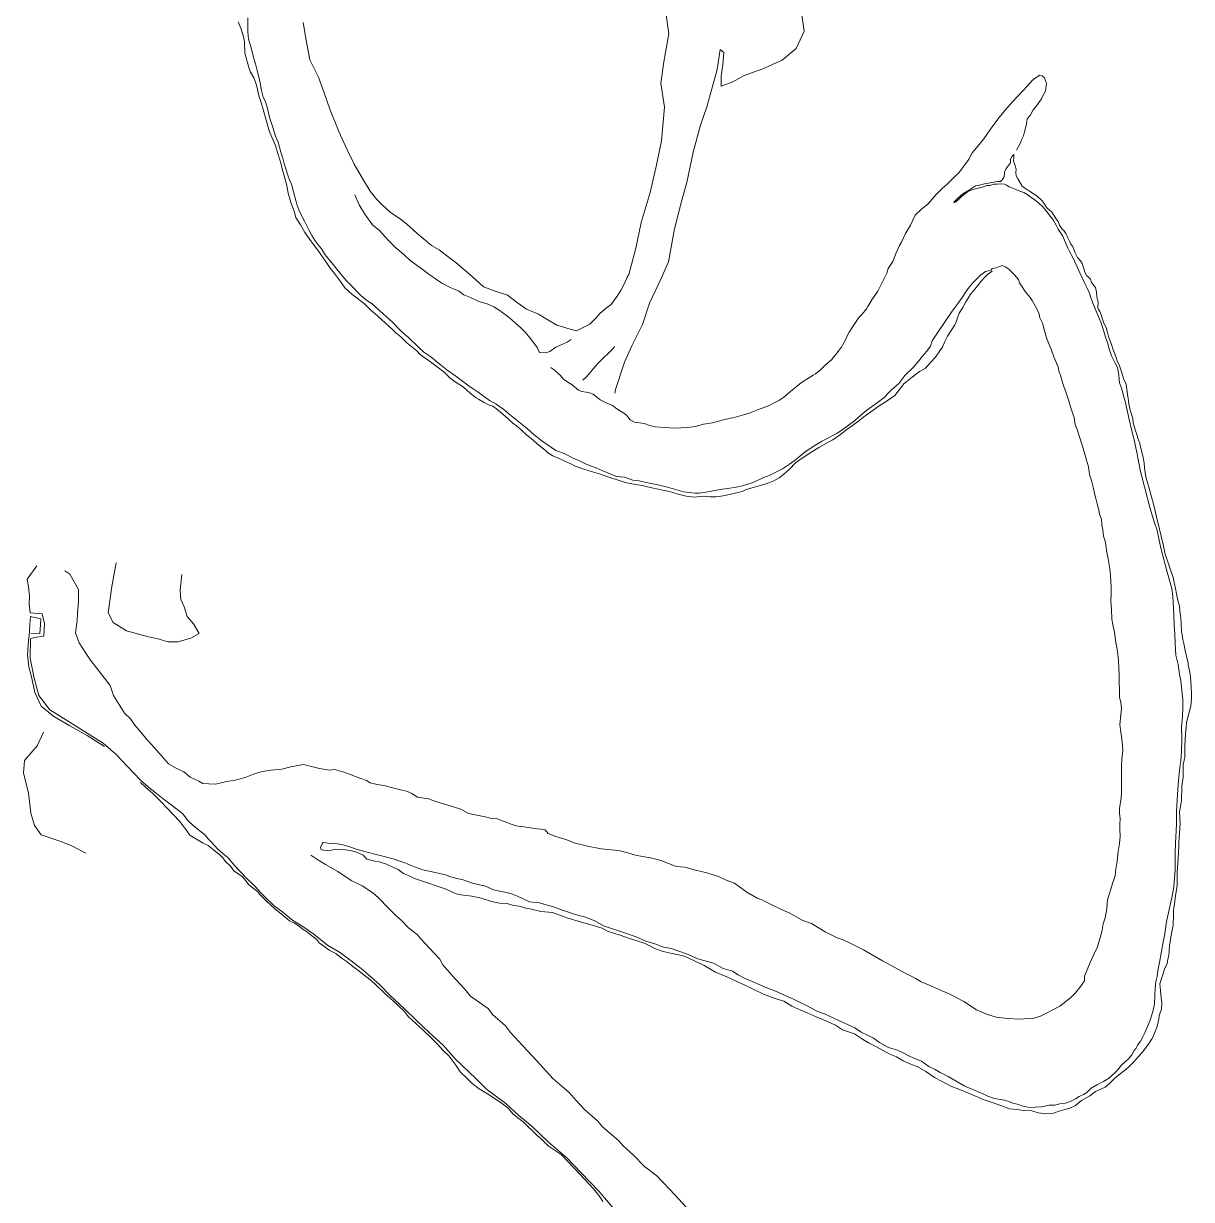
# Model space of a CAD drawing. Extents: x 683321 to 688873, y 7661944 to 7668387.
# Drawn here: x 685238.8 to 685586.7, y 7663064.8 to 7663415 of the extents above; entities that cross this region are included whole.
import ezdxf

# ---------------------------------------------------------------- set-up
doc = ezdxf.new("R2010")
doc.units = 0
doc.header["$MEASUREMENT"] = 0
doc.layers.add('01 CRESTA_Line', color=3, linetype='Continuous', lineweight=20)

msp = doc.modelspace()

# ---------------------------------------------------------------- linework, layer by layer
at = {"layer": '01 CRESTA_Line'}
for points in [[(685305.6, 7663416.61, 4054.76), (685305.66, 7663414.2, 4054.79), (685305.6, 7663412.39, 4054.83), (685305.84, 7663410.38, 4054.82), (685306.71, 7663407.31, 4054.71), (685307.34, 7663404.89, 4054.56), (685307.91, 7663402.93, 4054.43), (685308.36, 7663400.96, 4054.43), (685308.93, 7663399.07, 4054.39), (685309.27, 7663397.34, 4054.34), (685309.68, 7663395.02, 4054.27), (685310.23, 7663393.08, 4054.19), (685310.73, 7663391.97, 4054.08), (685311.38, 7663390.04, 4054.01), (685312.23, 7663386.31, 4054), (685312.93, 7663384.42, 4053.89), (685313.42, 7663382.76, 4053.82), (685313.9, 7663381.39, 4053.7), (685314.6, 7663379.6, 4053.65), (685315.47, 7663376.7, 4053.63), (685316, 7663374.89, 4053.66), (685316.45, 7663373.29, 4053.65), (685316.92, 7663371.67, 4053.56), (685317.52, 7663369.78, 4053.62), (685318, 7663368.41, 4053.63), (685318.58, 7663367.13, 4053.47), (685319.25, 7663364.85, 4053.36), (685319.94, 7663362.22, 4053.6), (685320.24, 7663361.05, 4053.34), (685320.78, 7663359.45, 4053.3), (685321.87, 7663357.24, 4053.32), (685322.62, 7663355.92, 4053.2), (685323.87, 7663353.36, 4053.17), (685324.68, 7663351.82, 4053.11), (685325.64, 7663350.27, 4053.11), (685326.56, 7663349.09, 4053.1), (685327.57, 7663347.86, 4053.05), (685328.5, 7663346.35, 4053.06), (685328.99, 7663345.69, 4053.03), (685331.09, 7663343.15, 4052.95), (685332.13, 7663341.79, 4052.87), (685333.51, 7663340.11, 4052.71), (685334.86, 7663338.43, 4052.67), (685336.08, 7663337.29, 4052.48), (685339.24, 7663334.01, 4052.49), (685341.1, 7663332.53, 4052.35), (685342.63, 7663331.45, 4052.24), (685346.05, 7663328.39, 4051.91), (685347.8, 7663326.79, 4051.69), (685348.77, 7663325.89, 4051.58), (685350.86, 7663323.8, 4051.41), (685352.25, 7663322.46, 4051.28), (685353.44, 7663321.46, 4051.12), (685356.49, 7663318.57, 4050.93), (685358.05, 7663317.15, 4050.71), (685360.15, 7663315.76, 4050.49), (685362.86, 7663313.47, 4050.38), (685364.9, 7663311.88, 4050.24), (685367.53, 7663309.92, 4050.03), (685371.57, 7663306.97, 4050.06), (685374.2, 7663305.18, 4050), (685377.57, 7663302.74, 4050.09), (685379.56, 7663301.66, 4049.91), (685381.83, 7663300, 4049.77), (685383.93, 7663298.29, 4049.7), (685388.78, 7663294.36, 4049.5), (685390.93, 7663292.53, 4049.35), (685393.15, 7663290.66, 4049.37), (685397.34, 7663287.87, 4049.08), (685400.08, 7663286.88, 4048.61), (685402.57, 7663285.55, 4048.35), (685404.22, 7663284.82, 4048.12), (685406.37, 7663283.8, 4047.84), (685409.54, 7663282.59, 4047.46), (685411.36, 7663281.79, 4047.22), (685413.73, 7663280.73, 4047.08), (685415.46, 7663280.07, 4046.92), (685417.86, 7663279.84, 4046.74), (685420.28, 7663279.04, 4046.57), (685422.16, 7663278.83, 4046.34), (685423.86, 7663278.42, 4046.21), (685425.76, 7663278, 4046.07), (685427.79, 7663277.61, 4045.92), (685430.62, 7663276.93, 4045.75), (685432.72, 7663276.34, 4045.63), (685435.46, 7663275.5, 4045.61), (685437.11, 7663275.32, 4045.46), (685438.91, 7663275.09, 4045.37), (685440.09, 7663275.11, 4045.26), (685442.78, 7663275.55, 4044.99), (685445.17, 7663276, 4044.73), (685447, 7663276.33, 4044.57), (685448.55, 7663276.55, 4044.43), (685451.1, 7663276.86, 4044.37), (685452.96, 7663277.28, 4044.29), (685456.11, 7663278.28, 4044.1), (685459.05, 7663279.65, 4043.72), (685460.87, 7663280.39, 4043.71), (685462.72, 7663281.28, 4043.57), (685464.84, 7663282.36, 4043.41), (685466.95, 7663283.72, 4043.1), (685468.78, 7663285.03, 4042.79), (685471.53, 7663287.32, 4042.44), (685474.27, 7663289.23, 4042.09), (685476.74, 7663290.59, 4042.05), (685479.68, 7663292.16, 4042.14), (685481.09, 7663292.9, 4042.11), (685482.9, 7663294.22, 4042.03), (685486.3, 7663296.61, 4041.7), (685488.23, 7663298.37, 4041.4), (685490.04, 7663299.88, 4041.33), (685493.06, 7663302.04, 4041.05), (685495.12, 7663303.65, 4040.94), (685496.54, 7663305.13, 4040.76), (685497.26, 7663305.8, 4040.64), (685499.5, 7663307.79, 4040.44), (685501.36, 7663310.14, 4040.06), (685503.82, 7663312.57, 4039.93), (685505.46, 7663314.56, 4039.74), (685506.47, 7663315.78, 4039.53), (685507.9, 7663317.45, 4039.37), (685508.94, 7663318.93, 4039.2), (685509.49, 7663320.44, 4038.93), (685511.2, 7663323.12, 4038.71), (685512.97, 7663325.61, 4038.29), (685515.38, 7663329.28, 4037.75), (685517.18, 7663331.72, 4037.33), (685518.38, 7663333.38, 4036.92), (685519.52, 7663335.08, 4036.55), (685520.48, 7663336.44, 4036.28), (685521.43, 7663337.66, 4035.97), (685522.88, 7663339.09, 4035.51), (685523.98, 7663340.13, 4035.09), (685525.32, 7663341.14, 4034.64), (685526.6, 7663341.42, 4034.3), (685527.35, 7663341.25, 4034.16), (685525.97, 7663340.21, 4034.8), (685525.11, 7663339.47, 4035.01), (685524.05, 7663338.2, 4035.37), (685523.07, 7663336.94, 4035.74), (685521.73, 7663335.37, 4036.11), (685520.86, 7663334.34, 4036.36), (685520.19, 7663333.22, 4036.65), (685519.45, 7663332.09, 4036.88), (685518.58, 7663330.37, 4037.23), (685517.51, 7663328.74, 4037.51), (685516.99, 7663327.32, 4037.54), (685516.46, 7663325.85, 4037.69), (685516.2, 7663325.21, 4037.8), (685514.06, 7663321.84, 4038.35), (685513.26, 7663320.24, 4038.52), (685512.5, 7663318.62, 4038.66), (685511.77, 7663317.46, 4038.89), (685510.41, 7663315.59, 4039), (685509, 7663314.06, 4039.25), (685507.34, 7663312.28, 4039.45), (685505.72, 7663311.38, 4039.62), (685503.49, 7663309.67, 4039.99), (685501.97, 7663308.47, 4040.16), (685501.13, 7663307.76, 4040.25), (685498.36, 7663304.21, 4040.36), (685496.04, 7663302.57, 4040.75), (685493.63, 7663301.15, 4040.91), (685491.14, 7663299.34, 4041.25), (685489.15, 7663297.85, 4041.49), (685487.61, 7663296.61, 4041.65), (685485.7, 7663295.28, 4041.88), (685484.06, 7663294.04, 4041.98), (685482.17, 7663292.63, 4042.11), (685479.83, 7663291.02, 4042.11), (685478.7, 7663290.42, 4042.07), (685475.72, 7663288.72, 4042.1), (685473.61, 7663287.39, 4042.25), (685470.14, 7663285.19, 4042.66), (685468.74, 7663284.15, 4042.87), (685466.93, 7663282.26, 4043.11), (685465.31, 7663280.81, 4043.37), (685463.92, 7663279.66, 4043.48), (685462.29, 7663278.78, 4043.61), (685460.28, 7663278.04, 4043.76), (685455.86, 7663276.74, 4044.04), (685454.01, 7663276.23, 4044.12), (685452.89, 7663275.66, 4044.15), (685449.48, 7663274.83, 4044.39), (685447.24, 7663274.35, 4044.67), (685445.06, 7663274.06, 4044.76), (685443.31, 7663274.07, 4044.98), (685440.98, 7663274.27, 4045.07), (685438.58, 7663273.93, 4045.25), (685436.14, 7663274.18, 4045.35), (685433.8, 7663274.84, 4045.54), (685431.17, 7663275.61, 4045.69), (685429.58, 7663275.94, 4045.79), (685427.87, 7663276.33, 4045.86), (685425.95, 7663276.73, 4045.94), (685423.9, 7663277.25, 4046.12), (685423.23, 7663277.4, 4046.19), (685421.71, 7663277.58, 4046.37), (685418.87, 7663278.11, 4046.48), (685417.1, 7663278.61, 4046.6), (685415.91, 7663278.98, 4046.66), (685412.84, 7663279.98, 4047.04), (685410.39, 7663280.84, 4047.26), (685408.25, 7663281.43, 4047.37), (685405.67, 7663282.27, 4047.53), (685404.84, 7663282.55, 4047.74), (685402.95, 7663283.28, 4047.86), (685401.78, 7663283.81, 4048.02), (685400.44, 7663284.48, 4048.18), (685399.66, 7663284.88, 4048.38), (685398.33, 7663285.43, 4048.54), (685396.46, 7663286.24, 4048.84), (685394.84, 7663287.24, 4049.09), (685394.33, 7663287.83, 4049.17), (685391.7, 7663289.87, 4049.16), (685390.05, 7663291.41, 4049.34), (685388.73, 7663292.35, 4049.41), (685387.02, 7663294, 4049.5), (685385.65, 7663295.14, 4049.65), (685384.57, 7663295.97, 4049.63), (685383.14, 7663297.21, 4049.69), (685381.57, 7663298.67, 4049.78), (685379.7, 7663300.27, 4049.68), (685378.64, 7663300.99, 4049.72), (685377.54, 7663301.37, 4049.83), (685376.03, 7663302.13, 4049.72), (685374.31, 7663303.09, 4049.69), (685373.64, 7663303.48, 4049.68), (685371.84, 7663304.94, 4049.8), (685369.88, 7663306.67, 4049.95), (685367.37, 7663308.28, 4049.81), (685365.74, 7663309.49, 4049.91), (685364.05, 7663311.11, 4050.06), (685361.99, 7663312.71, 4050.31), (685360.05, 7663314.26, 4050.39), (685358.44, 7663315.32, 4050.56), (685356.91, 7663316.46, 4050.68), (685355.92, 7663317.53, 4050.83), (685352.97, 7663319.93, 4051.06), (685351.19, 7663321.68, 4051.29), (685349.73, 7663322.82, 4051.34), (685348.78, 7663323.78, 4051.53), (685344.38, 7663327.83, 4051.78), (685342.16, 7663329.74, 4051.94), (685340.35, 7663331.45, 4052.15), (685338.19, 7663333.19, 4052.26), (685336.63, 7663334.33, 4052.3), (685334.53, 7663336.31, 4052.39), (685333.18, 7663338.1, 4052.61), (685331.39, 7663340.49, 4052.67), (685330.14, 7663342.11, 4052.89), (685328.9, 7663343.94, 4052.99), (685326.46, 7663347.46, 4052.97), (685324.57, 7663349.91, 4052.9), (685322.57, 7663352.77, 4052.99), (685321.29, 7663355.05, 4053.15), (685319.96, 7663357.24, 4053.17), (685319.37, 7663359.08, 4053.25), (685318.42, 7663361.68, 4053.39), (685317.63, 7663364.46, 4053.31), (685317.14, 7663367.1, 4053.48), (685316.48, 7663369.61, 4053.6), (685315.98, 7663371.34, 4053.56), (685315.54, 7663373.13, 4053.59), (685314.57, 7663376.29, 4053.61), (685313.86, 7663378.65, 4053.65), (685312.04, 7663382.72, 4053.63), (685311.09, 7663386.14, 4053.8), (685310.16, 7663389.36, 4053.98), (685309.44, 7663391.78, 4054.07), (685308.9, 7663393.42, 4054.12), (685308.19, 7663396.72, 4054.18), (685307.44, 7663398.79, 4054.23), (685306.45, 7663400.48, 4054.15), (685306.02, 7663401.57, 4054.15), (685304.74, 7663406.18, 4054.46), (685304.6, 7663409.51, 4054.55), (685304.34, 7663410.99, 4054.59), (685303.55, 7663413.62, 4054.65), (685302.76, 7663415.51, 4054.54)], [(685322.05, 7663415.31, 4056.34), (685323.02, 7663410.01, 4056.77), (685324.11, 7663404.13, 4056.71), (685326.7, 7663399.02, 4056.92), (685328.33, 7663394.32, 4057.3), (685330.04, 7663389.46, 4057.74), (685332.72, 7663382.86, 4058.48), (685335.24, 7663377.39, 4059.14), (685337.27, 7663373.06, 4059.49), (685340.11, 7663368.29, 4060.39), (685342.05, 7663365.01, 4060.74), (685344, 7663362.6, 4060.88), (685345.6, 7663361.01, 4061.15), (685348.05, 7663358.77, 4061.79), (685351.1, 7663356.66, 4062.05), (685352.85, 7663355.34, 4061.96), (685355.97, 7663352.56, 4062.21), (685360.35, 7663348.85, 4062.47), (685362.63, 7663347.57, 4061.96), (685365.68, 7663345.23, 4061.18), (685367.65, 7663343.71, 4060.83), (685372.48, 7663339.67, 4060), (685375.81, 7663336.58, 4059.58), (685379.61, 7663335.2, 4058.43), (685382.95, 7663334.04, 4057.43), (685385.93, 7663331.83, 4056.7), (685388.6, 7663329.9, 4055.49), (685392.23, 7663328.4, 4054.58), (685395, 7663326.73, 4053.86), (685397.64, 7663325.18, 4053.31), (685401.58, 7663323.99, 4052.95), (685403.49, 7663323.47, 4052.95), (685405.53, 7663324.42, 4053.08), (685407.47, 7663325.47, 4053.25), (685409.37, 7663327.35, 4053.72), (685410.61, 7663328.76, 4053.94), (685412.4, 7663330.19, 4054.31), (685413.88, 7663331.29, 4054.74), (685415.85, 7663334.11, 4054.77), (685416.84, 7663335.63, 4055.16), (685417.88, 7663337.73, 4055.41), (685418.57, 7663339.46, 4055.86), (685419.14, 7663340.23, 4056.19), (685421.2, 7663348.08, 4057.95), (685422.75, 7663355.75, 4058.92), (685425.42, 7663364.62, 4060.2), (685427.29, 7663372.44, 4061.32), (685428.84, 7663380.07, 4062.17), (685429.72, 7663390.09, 4064.08), (685428.61, 7663397.21, 4065.69), (685429.48, 7663403.58, 4066.13), (685430.99, 7663411.92, 4067.56), (685430.14, 7663418.29, 4066.25)], [(685470.46, 7663418.82, 4067.21), (685471.38, 7663412.73, 4067.35), (685468.97, 7663407.57, 4067.34), (685464.73, 7663404.08, 4067.29), (685459.01, 7663401.5, 4067.22), (685453.47, 7663399.48, 4067.02), (685450.11, 7663397.64, 4066.95), (685446.6, 7663396.3, 4066.94), (685446.6, 7663399.4, 4066.99), (685447.09, 7663402.63, 4067.05), (685447.37, 7663406.36, 4067.12), (685446.32, 7663407.27, 4067.09), (685445.4, 7663401.26, 4066.53), (685443.86, 7663395.5, 4065.4), (685442.31, 7663390.17, 4064.36), (685440.42, 7663384.7, 4063.01), (685438.22, 7663376.67, 4061.81), (685436.41, 7663367.61, 4060.64), (685434.93, 7663362.38, 4059.73), (685432.73, 7663353.86, 4058.27), (685430.87, 7663344.02, 4056.54), (685428.73, 7663339.02, 4055.74), (685425.23, 7663331.67, 4054.56), (685423.21, 7663325.36, 4053.87), (685420, 7663318.98, 4053.06), (685417.81, 7663314.14, 4052.53), (685415.13, 7663305.96, 4050.84), (685414.9, 7663304.89, 4050.58)], [(685395.85, 7663312.51, 4048.98), (685396.92, 7663311.79, 4049.09), (685398.64, 7663310.28, 4048.79), (685399.69, 7663309.04, 4048.73), (685400.63, 7663308.36, 4048.62), (685402.27, 7663307.35, 4048.65), (685404.13, 7663305.81, 4048.68), (685405, 7663305.35, 4048.74), (685407.12, 7663305.05, 4048.28), (685408.46, 7663304.63, 4048.17), (685410.61, 7663302.91, 4048.81), (685412.58, 7663301.88, 4049.18), (685414.27, 7663301.2, 4049.24), (685415.52, 7663300.23, 4049.6), (685417.62, 7663298.91, 4048.89), (685418.36, 7663298.33, 4048.35), (685419.47, 7663296.96, 4047.41), (685420.84, 7663296.22, 4047.05), (685423.63, 7663295.88, 4046.62), (685425.38, 7663295.29, 4046.61), (685426.96, 7663294.9, 4046.5), (685430.02, 7663294.64, 4046.57), (685432.68, 7663294.44, 4046.39), (685434.65, 7663294.55, 4046.18), (685436.66, 7663294.68, 4046.23), (685438.96, 7663294.99, 4045.95), (685441.3, 7663295.66, 4045.94), (685444, 7663296.05, 4045.61), (685447.64, 7663297.09, 4045.48), (685450.46, 7663297.67, 4045.2), (685453.25, 7663298.45, 4044.81), (685455.26, 7663299.08, 4044.68), (685457.75, 7663300.01, 4044.34), (685460.69, 7663301.11, 4043.53), (685462.61, 7663302.08, 4043.5), (685463.77, 7663302.76, 4043.53), (685465.28, 7663303.72, 4043.51), (685467.27, 7663305.36, 4043.34), (685468.94, 7663306.74, 4043.32), (685470.53, 7663308.11, 4043.31), (685472.46, 7663309.24, 4043.05), (685474.06, 7663310.25, 4042.66), (685474.7, 7663310.69, 4042.65), (685476.27, 7663311.92, 4042.57), (685477.5, 7663313.17, 4042.38), (685479.47, 7663314.79, 4042.08), (685480.21, 7663315.69, 4042.09), (685481.45, 7663317.27, 4042.09), (685482.33, 7663318.51, 4041.97), (685483.53, 7663320.57, 4041.78), (685484.04, 7663321.74, 4041.81), (685484.77, 7663323.06, 4041.68), (685485.86, 7663324.75, 4041.58), (685486.64, 7663325.91, 4041.59), (685487.64, 7663327.39, 4041.51), (685488.57, 7663328.38, 4041.34), (685489.91, 7663330, 4041.22), (685490.29, 7663330.74, 4040.99), (685491.51, 7663332.73, 4040.89), (685493.25, 7663335.24, 4040.74), (685493.76, 7663336.25, 4040.58), (685494.76, 7663338.27, 4040.26), (685495.92, 7663340.63, 4040.36), (685496.39, 7663341.97, 4040.21), (685497.73, 7663344.08, 4040.01), (685498.73, 7663346.69, 4040.03), (685499.69, 7663348.83, 4039.75), (685500.41, 7663350.1, 4039.53), (685501.54, 7663352.41, 4039.53), (685502.96, 7663354.92, 4038.77), (685504.35, 7663357.89, 4038.86), (685506.36, 7663359.77, 4038.32), (685508.17, 7663361.22, 4037.31), (685509.35, 7663362.55, 4037.47), (685510.66, 7663364.1, 4037.65), (685512.39, 7663365.84, 4037.35), (685513.79, 7663367.02, 4036.48), (685515.07, 7663368.29, 4036.33), (685516.34, 7663369.54, 4035.84), (685517.37, 7663370.54, 4035.44), (685519.99, 7663374.01, 4035.18), (685520.43, 7663374.62, 4035.22), (685521.4, 7663376.47, 4035.5), (685522.05, 7663377.23, 4035.56), (685524.81, 7663380.67, 4034.82), (685526.83, 7663383.51, 4034.34), (685529.06, 7663386.51, 4033.68), (685531.06, 7663389.04, 4033.22), (685533.44, 7663391.74, 4032.48), (685534.82, 7663393.09, 4032.27), (685536.51, 7663394.92, 4031.79), (685537.94, 7663396.52, 4031.48), (685539.29, 7663397.97, 4031.24), (685540.12, 7663398.73, 4031.06), (685541.54, 7663399.6, 4030.79), (685542.22, 7663399.36, 4030.91), (685542.91, 7663398.82, 4031.08), (685543.2, 7663398.03, 4031.2), (685543.42, 7663397.45, 4031.14), (685543.48, 7663397.22, 4030.92), (685543.23, 7663394.87, 4030.39), (685542.42, 7663393.42, 4030.81), (685541.99, 7663392.52, 4030.94), (685541.04, 7663391.15, 4031.26), (685540.29, 7663390.19, 4031.56), (685539.51, 7663389.3, 4031.78), (685538.67, 7663387.54, 4032.39), (685537.8, 7663386.58, 4032.51), (685537.56, 7663384.97, 4032.95), (685536.97, 7663382.7, 4032.85), (685536.71, 7663381.51, 4033.1), (685536.07, 7663380.37, 4032.8), (685535.77, 7663379.43, 4032.8), (685534.56, 7663377.21, 4033.16)], [(685515.95, 7663361.59, 4034.02), (685516.55, 7663361.9, 4034), (685517.34, 7663362.59, 4033.98), (685518.17, 7663363.47, 4033.99), (685518.98, 7663364.1, 4034.09), (685520.04, 7663364.95, 4034.14), (685521.36, 7663365.44, 4034.21), (685522.69, 7663365.83, 4034.21), (685524.16, 7663366.18, 4034.26), (685525.78, 7663366.78, 4034.42), (685526.68, 7663366.76, 4034.5), (685527.82, 7663367.12, 4034.53), (685528.81, 7663367.11, 4034.5), (685529.78, 7663367.21, 4034.51), (685530.96, 7663367.13, 4034.49), (685531.59, 7663366.8, 4034.4), (685532.4, 7663366.35, 4034.2), (685533.48, 7663365.95, 4034.15), (685534.36, 7663365.57, 4034.09), (685535.54, 7663365.07, 4033.9), (685536.73, 7663364.67, 4033.78), (685537.71, 7663364.04, 4033.69), (685538.59, 7663363.5, 4033.64), (685539.83, 7663362.58, 4033.56), (685540.93, 7663361.73, 4033.43), (685542.63, 7663360.14, 4033.13), (685543.24, 7663359.37, 4033.13), (685544.12, 7663358.32, 4032.98), (685544.6, 7663357.61, 4032.91), (685545.48, 7663356.52, 4032.74), (685546.36, 7663354.94, 4032.66), (685547, 7663353.69, 4032.52), (685547.82, 7663352.51, 4032.43), (685548.35, 7663351.62, 4032.37), (685549.06, 7663349.92, 4032.14), (685549.86, 7663348.12, 4032.03), (685550.35, 7663347.12, 4031.94), (685551.29, 7663345.45, 4031.84), (685551.89, 7663344.16, 4031.75), (685552.63, 7663342.47, 4031.6), (685553.42, 7663340.75, 4031.45), (685554.98, 7663337.58, 4031.31), (685555.74, 7663335.95, 4031.33), (685556.2, 7663334.84, 4031.37), (685556.64, 7663333.72, 4031.19), (685557.35, 7663331.7, 4031.03), (685558.06, 7663330.02, 4030.93), (685559.71, 7663326.05, 4030.69), (685560.49, 7663323.7, 4030.55), (685561.09, 7663321.58, 4030.41), (685561.65, 7663319.94, 4030.28), (685562.22, 7663318.14, 4030.17), (685562.9, 7663316.05, 4030.03), (685563.87, 7663314.01, 4029.95), (685564.62, 7663312.55, 4029.8), (685565.06, 7663310.27, 4029.58), (685565.3, 7663308, 4029.28), (685565.89, 7663306.39, 4029.26), (685566.24, 7663304.96, 4029.05), (685566.51, 7663303.73, 4028.91), (685566.91, 7663302.47, 4028.88), (685568.13, 7663297.01, 4028.22), (685568.83, 7663294.04, 4027.88), (685569.51, 7663291.44, 4027.55), (685569.88, 7663289.54, 4027.49), (685570.54, 7663286.83, 4027.23), (685570.75, 7663285.68, 4027.17), (685571.13, 7663283.7, 4026.92), (685571.42, 7663282, 4026.77), (685572.02, 7663279.66, 4026.48), (685572.72, 7663276.98, 4026.36), (685573.61, 7663273.51, 4026.02), (685574.39, 7663270.56, 4025.71), (685575.03, 7663268.53, 4025.47), (685575.83, 7663265.94, 4025.26), (685576.35, 7663264.45, 4025.19), (685577.03, 7663261.09, 4024.75), (685577.61, 7663258.74, 4024.52), (685579.42, 7663251.55, 4023.94), (685580.83, 7663246.76, 4023.45), (685581.19, 7663244.43, 4023.27), (685581.41, 7663238.9, 4022.66), (685581.55, 7663235.83, 4022.48), (685581.7, 7663233.19, 4022.23), (685581.82, 7663230.32, 4022.01), (685582.03, 7663226.85, 4021.71), (685582.75, 7663224.14, 4021.48), (685583.12, 7663221.17, 4021.22), (685583.5, 7663219.3, 4021.07), (685583.83, 7663216.25, 4020.76), (685584.12, 7663213.71, 4020.52), (685584.13, 7663211.52, 4020.39), (685583.99, 7663208.54, 4020.09), (685583.78, 7663206.49, 4019.83), (685583.72, 7663205.43, 4019.76), (685583.82, 7663202, 4019.48), (685583.69, 7663198.2, 4019.18), (685583.51, 7663195.36, 4018.77), (685583.27, 7663193.52, 4018.59), (685582.94, 7663190.57, 4018.33), (685582.72, 7663188.24, 4018.07), (685582.5, 7663185.38, 4017.75), (685582.27, 7663180.36, 4017.25), (685582.22, 7663176.54, 4016.88), (685582, 7663172.72, 4016.59), (685581.93, 7663170.88, 4016.42), (685581.87, 7663167.99, 4016.19), (685581.84, 7663165.39, 4016.01), (685581.81, 7663162.93, 4015.69), (685581.45, 7663157.86, 4015.34), (685580.8, 7663154.6, 4014.98), (685580.45, 7663152.98, 4014.89), (685579.93, 7663150.65, 4014.79), (685579.54, 7663148.85, 4014.57), (685579.24, 7663147.54, 4014.51), (685578.75, 7663143.86, 4014.4), (685578.16, 7663140.95, 4014.2), (685577.71, 7663138.1, 4013.91), (685577.18, 7663135.38, 4013.81), (685576.82, 7663133.47, 4013.8), (685576.52, 7663131.24, 4013.76), (685576.13, 7663129.58, 4013.62), (685575.9, 7663127.76, 4013.58), (685575.76, 7663125.78, 4013.56), (685575.64, 7663122.98, 4013.42), (685575.18, 7663120.79, 4013.3), (685574.41, 7663118.15, 4013.08), (685573.94, 7663116.97, 4013.1), (685572.8, 7663114.38, 4012.89), (685572.12, 7663113.07, 4012.8), (685571.5, 7663111.97, 4012.77), (685570.74, 7663110.88, 4012.61), (685570.12, 7663109.78, 4012.55), (685569.58, 7663109.12, 4012.48), (685568.9, 7663107.85, 4012.48), (685567.81, 7663106.61, 4012.36), (685566.95, 7663105.77, 4012.3), (685565.99, 7663104.93, 4012.26), (685565.35, 7663104.21, 4012.26), (685564.84, 7663103.52, 4012.3), (685563.95, 7663102.58, 4012.22), (685563.12, 7663101.78, 4012.18), (685562.25, 7663101.05, 4012.1), (685560.47, 7663099.98, 4011.99), (685558.73, 7663099.07, 4011.88), (685556.83, 7663097.95, 4011.75), (685555.49, 7663096.68, 4011.75), (685554.53, 7663096.09, 4011.72), (685553.23, 7663095.46, 4011.53), (685552.18, 7663094.8, 4011.51), (685550.83, 7663094.05, 4011.45), (685549.15, 7663093.53, 4011.28), (685547.5, 7663093.31, 4010.91), (685545.89, 7663092.85, 4010.83), (685544.3, 7663092.84, 4010.77), (685542.1, 7663092.36, 4010.88), (685540.17, 7663092.28, 4010.88), (685538.4, 7663092.22, 4010.69), (685536.16, 7663092.7, 4010.62), (685535.16, 7663093.11, 4010.57), (685533.49, 7663093.53, 4010.43), (685532.33, 7663093.93, 4010.38), (685531.05, 7663094.37, 4010.27), (685527.99, 7663094.86, 4010.13), (685526.02, 7663095.59, 4009.98), (685524.49, 7663096.32, 4009.86), (685523.38, 7663096.77, 4009.76), (685521.83, 7663097.42, 4009.6), (685520.1, 7663098.12, 4009.46), (685519.04, 7663098.61, 4009.36), (685514.22, 7663101.41, 4008.8), (685511.87, 7663102.66, 4008.53), (685510.32, 7663103.53, 4008.26), (685508.45, 7663104.36, 4008.23), (685506.3, 7663105.98, 4007.8), (685503.99, 7663106.88, 4007.66), (685502.75, 7663107.52, 4007.6), (685500.6, 7663108.53, 4007.3), (685499.18, 7663109.28, 4007.04), (685496.46, 7663110.07, 4006.89), (685493.81, 7663111.54, 4006.62), (685491.97, 7663112.85, 4006.25), (685490.44, 7663113.63, 4006.08), (685488.27, 7663114.67, 4005.8), (685486.46, 7663115.88, 4005.53), (685480.76, 7663118.46, 4004.87), (685477.42, 7663120.12, 4004.34), (685475.42, 7663120.76, 4004.19), (685473.31, 7663121.87, 4003.94), (685471.6, 7663122.72, 4003.76), (685469.92, 7663123.58, 4003.6), (685468.33, 7663124.31, 4003.47), (685462.57, 7663126.93, 4002.9), (685459.17, 7663128.2, 4002.71), (685456.49, 7663129.45, 4002.47), (685453.97, 7663130.55, 4002.26), (685451.72, 7663131.71, 4002.14), (685449.96, 7663132.79, 4001.84), (685447.19, 7663133.61, 4001.59), (685444.29, 7663135.12, 4001.12), (685439.68, 7663136.44, 4001.01), (685436.29, 7663137.94, 4000.6), (685433.65, 7663138.82, 4000.36), (685431.69, 7663139.51, 4000.27), (685429.04, 7663140.08, 4000.13), (685427.16, 7663140.82, 3999.9), (685424.19, 7663141.76, 3999.61), (685421.3, 7663143.01, 3999.38), (685417.82, 7663144.23, 3998.94), (685411.6, 7663146.31, 3998.34), (685409.02, 7663147.78, 3998.12), (685405.85, 7663148.94, 3997.86), (685404.23, 7663149.35, 3997.8), (685401.76, 7663150.18, 3997.57), (685399.07, 7663151.08, 3997.25), (685396.33, 7663152.02, 3996.93), (685394.51, 7663152.52, 3996.68), (685392.47, 7663153.09, 3996.55), (685389.53, 7663153.47, 3996.5), (685385.9, 7663155.16, 3996.1), (685383.91, 7663155.95, 3995.85), (685380.67, 7663156.61, 3995.56), (685378.83, 7663157.02, 3995.38), (685376.37, 7663158.11, 3995.13), (685372.51, 7663159.02, 3994.76), (685369.77, 7663159.96, 3994.48), (685367.45, 7663160.5, 3994.35), (685365.74, 7663161.02, 3994.26), (685364.49, 7663161.51, 3994.18), (685360.49, 7663162.37, 3993.79), (685357.78, 7663163.01, 3993.61), (685355.52, 7663163.74, 3993.42), (685353.6, 7663164.59, 3993.22), (685352.12, 7663165.11, 3993.02), (685350.27, 7663165.75, 3992.85), (685348.94, 7663166.24, 3992.76), (685344.67, 7663167.28, 3992.36), (685340.81, 7663168.35, 3991.97), (685338.21, 7663169.04, 3991.7), (685336.29, 7663169.69, 3991.44), (685334.06, 7663170.45, 3991.11), (685332.33, 7663170.75, 3991.03), (685329.57, 7663170.9, 3990.82), (685328.04, 7663171.1, 3990.53), (685327.85, 7663170.84, 3990.54), (685327.21, 7663169.69, 3990.37), (685327.5, 7663168.93, 3990.34), (685329.74, 7663168.62, 3990.99), (685331.76, 7663169.1, 3991.35), (685333.87, 7663168.98, 3991.49), (685336.09, 7663168.71, 3991.64), (685337.96, 7663168.26, 3991.85), (685339.98, 7663167.3, 3992.09), (685341.08, 7663166.12, 3992.01), (685343.42, 7663165.57, 3992.2), (685344.72, 7663165.31, 3992.21), (685346.89, 7663164.62, 3992.53), (685349.05, 7663163.67, 3992.83), (685350.36, 7663163.02, 3992.89), (685351.94, 7663161.9, 3992.96), (685353.49, 7663161.27, 3993.1), (685355.27, 7663160.35, 3993.25), (685356.45, 7663160.03, 3993.34), (685359.13, 7663159.11, 3993.51), (685362.02, 7663158.05, 3993.77), (685364.42, 7663157.27, 3993.97), (685367.72, 7663155.85, 3994.17), (685369.09, 7663155.52, 3994.36), (685372.34, 7663155.08, 3994.64), (685375.1, 7663154.51, 3994.99), (685378.16, 7663153.57, 3995.17), (685380.54, 7663153, 3995.37), (685382.9, 7663152.92, 3995.78), (685384.74, 7663152.34, 3995.99), (685386.44, 7663152.14, 3996.08), (685388.77, 7663151.42, 3996.35), (685389.59, 7663151.39, 3996.42), (685392.87, 7663150.59, 3996.79), (685396.41, 7663150.23, 3997.09), (685399.66, 7663149.08, 3997.46), (685400.68, 7663148.66, 3997.51), (685404.04, 7663147.66, 3997.75), (685405.68, 7663147.18, 3997.9), (685408.85, 7663146.24, 3998.15), (685411.15, 7663145.6, 3998.39), (685412.76, 7663144.74, 3998.51), (685416.57, 7663143.54, 3998.87), (685418.98, 7663142.62, 3999.07), (685421.88, 7663141.69, 3999.44), (685423.99, 7663140.98, 3999.67), (685426.83, 7663139.51, 3999.67), (685429.32, 7663138.65, 3999.92), (685432.05, 7663138.01, 4000.27), (685435.68, 7663137.3, 4000.7), (685438.85, 7663135.79, 4000.89), (685441.56, 7663134.51, 4001.17), (685444.95, 7663132.45, 4001.37), (685448.26, 7663131.14, 4001.71), (685451.44, 7663129.64, 4002), (685453.46, 7663128.68, 4002.26), (685455.99, 7663127.5, 4002.38), (685459.2, 7663125.97, 4002.6), (685462.41, 7663124.72, 4002.87), (685465.26, 7663123.85, 4003.2), (685467.68, 7663122.35, 4003.32), (685470.32, 7663121.17, 4003.69), (685472.19, 7663120.38, 4003.98), (685474.93, 7663119.19, 4004.19), (685478.3, 7663117.79, 4004.62), (685480.69, 7663116.68, 4004.94), (685482.73, 7663115.32, 4005.15), (685486.28, 7663114.11, 4005.64), (685488.42, 7663112.71, 4005.89), (685490.5, 7663111.46, 4006.02), (685492.87, 7663110.24, 4006.45), (685494.85, 7663109.18, 4006.62), (685496.84, 7663108.12, 4006.78), (685498.84, 7663107.25, 4006.91), (685500.83, 7663106.05, 4007.1), (685502.85, 7663105.23, 4007.35), (685504.97, 7663104.4, 4007.76), (685507.55, 7663102.88, 4007.97), (685510.2, 7663101.09, 4008.17), (685512.47, 7663099.94, 4008.44), (685515.18, 7663098.49, 4008.87), (685516.88, 7663097.84, 4009.11), (685520.73, 7663096.28, 4009.58), (685524.68, 7663094.57, 4009.8), (685527.03, 7663093.77, 4010.02), (685529.93, 7663092.74, 4010.2), (685532.46, 7663091.84, 4010.28), (685534.72, 7663091.59, 4010.41), (685536.8, 7663091.27, 4010.47), (685539.14, 7663091.23, 4010.71), (685539.19, 7663091.21, 4010.72), (685541.08, 7663090.59, 4010.74), (685543.35, 7663090.34, 4010.8), (685545.62, 7663090.52, 4010.84), (685547.33, 7663091.05, 4011.04), (685548.68, 7663091.51, 4011.13), (685550.49, 7663092.03, 4011.15), (685552.18, 7663092.83, 4011.38), (685553.99, 7663094.28, 4011.59), (685556.39, 7663095.65, 4011.71), (685558.09, 7663096.95, 4011.84), (685560.95, 7663098.22, 4011.84), (685562.18, 7663099.28, 4012), (685563.67, 7663100.69, 4012.11), (685565.03, 7663101.87, 4012.24), (685566.73, 7663103.16, 4012.22), (685567.99, 7663104.23, 4012.25), (685569.32, 7663105.62, 4012.25), (685570.42, 7663106.74, 4012.36), (685572.43, 7663109.07, 4012.41), (685573.99, 7663111.22, 4012.46), (685574.96, 7663112.78, 4012.51), (685575.7, 7663114.3, 4012.59), (685576.42, 7663116.15, 4012.77), (685576.94, 7663118.35, 4012.92), (685577.11, 7663119.62, 4013.03), (685577.82, 7663121.48, 4013.08), (685577.86, 7663123.45, 4013.24), (685577.69, 7663124.89, 4013.41), (685577.49, 7663127.04, 4013.51), (685577.27, 7663128.99, 4013.63), (685578.09, 7663131.48, 4013.73), (685578.68, 7663133.37, 4013.81), (685579.41, 7663135.05, 4013.73), (685579.66, 7663136.34, 4013.86), (685579.92, 7663137.47, 4013.95), (685580.03, 7663138.84, 4014.02), (685580.15, 7663140.32, 4014.15), (685580.24, 7663141.04, 4014.23), (685580.44, 7663142.07, 4014.29), (685580.59, 7663143.02, 4014.33), (685581.21, 7663146.5, 4014.32), (685581.38, 7663149.39, 4014.58), (685581.37, 7663151.09, 4014.71), (685581.62, 7663152.72, 4014.8), (685581.97, 7663155.31, 4014.93), (685582.21, 7663156.96, 4015.14), (685582.44, 7663158.37, 4015.29), (685582.47, 7663162.24, 4015.7), (685582.67, 7663164.91, 4015.88), (685582.88, 7663168.01, 4015.97), (685582.91, 7663170.13, 4016.26), (685582.93, 7663171.16, 4016.13), (685583.34, 7663176.65, 4016.92), (685583.18, 7663180.22, 4017.43), (685583.72, 7663183.55, 4017.67), (685583.86, 7663187.83, 4018.14), (685584.27, 7663190.6, 4018.48), (685584.25, 7663194.19, 4018.89), (685584.7, 7663196.55, 4019.07), (685584.77, 7663199.83, 4019.31), (685584.96, 7663203.59, 4019.6), (685585.12, 7663205.37, 4019.66), (685585.25, 7663206.76, 4019.79), (685585.84, 7663209.18, 4019.99), (685586.51, 7663211.69, 4020.1), (685586.7, 7663213.88, 4020.35), (685586.69, 7663215.57, 4020.47), (685586.57, 7663217.34, 4020.59), (685586.53, 7663219, 4020.62), (685586.36, 7663220.34, 4020.78), (685586.19, 7663221.84, 4020.92), (685585.76, 7663224.05, 4021.1), (685585.69, 7663224.48, 4021.14), (685584.87, 7663228.32, 4021.36), (685584.4, 7663230.39, 4021.65), (685584.16, 7663231.57, 4021.73), (685583.89, 7663233.07, 4021.98), (685583.77, 7663233.75, 4022.03), (685583.65, 7663236.72, 4022.28), (685583.44, 7663238.68, 4022.47), (685583.27, 7663239.94, 4022.61), (685583.14, 7663241.47, 4022.78), (685582.67, 7663243.15, 4022.92), (685582.22, 7663245.16, 4023.14), (685581.99, 7663246.74, 4023.27), (685581.59, 7663248.52, 4023.41), (685581.25, 7663249.96, 4023.46), (685580.01, 7663253.5, 4023.86), (685578.91, 7663256.98, 4024.29), (685578.3, 7663259.79, 4024.59), (685577.69, 7663262.35, 4024.89), (685577.21, 7663264.45, 4025.03), (685576.28, 7663268.05, 4025.32), (685575.66, 7663270.8, 4025.63), (685575.06, 7663272.95, 4025.85), (685574.47, 7663275.14, 4026.02), (685573.88, 7663277.33, 4026.2), (685573.13, 7663279.88, 4026.53), (685572.69, 7663282.7, 4026.81), (685572.56, 7663284.11, 4026.83), (685572.52, 7663284.67, 4026.9), (685572.17, 7663286.26, 4027.04), (685571.52, 7663288.93, 4027.19), (685571.28, 7663289.91, 4027.32), (685570.76, 7663291.52, 4027.56), (685570.44, 7663292.63, 4027.74), (685569.9, 7663293.98, 4027.88), (685569.38, 7663296.08, 4028.06), (685569.21, 7663297.34, 4028.14), (685568.48, 7663299.83, 4028.43), (685568.07, 7663301.6, 4028.69), (685567.91, 7663302.67, 4028.75), (685567.72, 7663303.95, 4028.87), (685567.55, 7663305.32, 4028.94), (685567.43, 7663306.16, 4029.04), (685567.18, 7663307.84, 4029.14), (685566.53, 7663308.97, 4029.41), (685565.85, 7663311.29, 4029.51), (685565.24, 7663313.01, 4029.8), (685564.59, 7663314.56, 4029.98), (685564.22, 7663315.52, 4030.05), (685563.56, 7663317.39, 4030.19), (685563.28, 7663318.14, 4030.27), (685562.76, 7663319.72, 4030.26), (685562.6, 7663320.14, 4030.35), (685561.99, 7663321.77, 4030.44), (685561.73, 7663323, 4030.47), (685561.32, 7663324.5, 4030.43), (685560.64, 7663325.75, 4030.64), (685560.18, 7663326.93, 4030.72), (685559.79, 7663328.24, 4030.69), (685559.39, 7663329.22, 4030.74), (685559.02, 7663329.8, 4030.9), (685558.79, 7663330.3, 4031), (685558.94, 7663332.03, 4030.94), (685558.53, 7663333.59, 4031.08), (685558.39, 7663334.95, 4031.07), (685558.16, 7663336.33, 4030.91), (685556.91, 7663337.83, 4031.21), (685556.61, 7663338.8, 4031.16), (685556.06, 7663339.44, 4031.28), (685555.51, 7663339.84, 4031.49), (685554.89, 7663340.91, 4031.54), (685554.51, 7663342.31, 4031.6), (685554.09, 7663343.51, 4031.61), (685553.64, 7663344.33, 4031.64), (685552.79, 7663345.31, 4031.84), (685552.07, 7663346.69, 4031.95), (685551.59, 7663347.99, 4031.94), (685551.25, 7663348.67, 4032.01), (685550.79, 7663349.27, 4032.12), (685550.45, 7663349.91, 4032.12), (685549.91, 7663351.13, 4032.21), (685549.7, 7663351.66, 4032.26), (685549.28, 7663352.4, 4032.35), (685548.67, 7663353.33, 4032.45), (685548.25, 7663353.66, 4032.51), (685547.37, 7663354.9, 4032.65), (685546.97, 7663356.05, 4032.67), (685546.26, 7663356.87, 4032.79), (685545.73, 7663357.87, 4032.77), (685545.14, 7663358.75, 4032.88), (685544.31, 7663359.44, 4033.03), (685543.75, 7663359.98, 4033.12), (685543.12, 7663360.92, 4033.13), (685542.57, 7663361.78, 4033.1), (685542.24, 7663362.15, 4033.12), (685540.69, 7663363.53, 4033.34), (685539.38, 7663364.43, 4033.46), (685538.38, 7663365.14, 4033.48), (685537.93, 7663365.37, 4033.49), (685536.27, 7663366.49, 4033.73), (685535.54, 7663367.71, 4033.71), (685534.98, 7663368.75, 4033.74), (685534.52, 7663369.59, 4033.6), (685534.37, 7663370.65, 4033.51), (685534.44, 7663371.61, 4033.52), (685533.99, 7663373.21, 4033.37), (685533.7, 7663374.1, 4033.45), (685533.77, 7663375.1, 4033.52), (685533.82, 7663375.57, 4033.53), (685533.8, 7663375.93, 4033.48), (685533.28, 7663375.51, 4033.64), (685532.82, 7663374.59, 4033.53), (685532.77, 7663373.49, 4033.58), (685532.15, 7663372.72, 4033.64), (685531.55, 7663371.83, 4033.99), (685531.03, 7663370.69, 4034.05), (685531.02, 7663370.11, 4034.11), (685530.82, 7663369.15, 4034.25), (685530.45, 7663368.48, 4034.28), (685529.81, 7663367.91, 4034.41), (685528.96, 7663367.89, 4034.44), (685528.34, 7663367.84, 4034.42), (685526.72, 7663367.49, 4034.44), (685525.07, 7663367.19, 4034.29), (685524.23, 7663367.05, 4034.16), (685523.53, 7663366.81, 4034.16), (685522.38, 7663366.6, 4034.03), (685520.56, 7663365.44, 4034.06), (685518.6, 7663364.3, 4034), (685517.04, 7663362.9, 4033.92), (685515.93, 7663361.82, 4034.01)], [(685337.52, 7663364, 4054.6), (685338.74, 7663360.94, 4054.42), (685340.48, 7663358.22, 4054.42), (685342.71, 7663355.05, 4054.7), (685344.82, 7663353.29, 4054.91), (685347.54, 7663350.33, 4054.7), (685349.72, 7663348.19, 4054.8), (685352.12, 7663346.15, 4054.65), (685353.98, 7663344.43, 4054.6), (685357.16, 7663342.14, 4054.56), (685359.57, 7663340.36, 4054.41), (685361.83, 7663338.72, 4054.38), (685363.37, 7663337.69, 4054.28), (685365.84, 7663336.39, 4054.09), (685368.38, 7663335.37, 4054.1), (685369.93, 7663334.22, 4054.07), (685371.97, 7663333.4, 4053.89), (685374.43, 7663332.24, 4053.91), (685376.87, 7663331.48, 4053.72), (685378.85, 7663330.58, 4053.45), (685380.48, 7663329.57, 4053.36), (685382.64, 7663328.07, 4052.95), (685384.23, 7663326.74, 4052.48), (685385.31, 7663325.74, 4052.41), (685386.83, 7663324.48, 4052.43), (685388.19, 7663323.07, 4052.15), (685389.76, 7663321.26, 4051.75), (685390.7, 7663320.01, 4051.61), (685391.76, 7663318.5, 4051.38), (685392.45, 7663317.04, 4051.02), (685394.29, 7663316.92, 4050.85), (685395.56, 7663317.29, 4050.75), (685397.31, 7663318.63, 4050.77), (685398.97, 7663319.26, 4050.68), (685400.78, 7663320.04, 4050.66), (685401.97, 7663320.86, 4050.76)], [(685251.08, 7663252.01, 3989.3), (685252.58, 7663250.97, 3989.7), (685253.92, 7663248.73, 3990.54), (685255.18, 7663246.43, 3991.36), (685255.22, 7663242.79, 3991.71), (685254.83, 7663239.53, 3991.34), (685254.73, 7663237.1, 3990.64), (685254.28, 7663233.56, 3990.43), (685255.42, 7663230.54, 3990.75), (685257.15, 7663227.79, 3991.19), (685258.76, 7663225.43, 3991.2), (685261.26, 7663222.23, 3990.99), (685264.56, 7663217.86, 3991.06), (685265.64, 7663214.84, 3990.81), (685267.55, 7663211.68, 3990.6), (685268.86, 7663209.63, 3990.42), (685270.63, 7663207.88, 3990.53), (685272, 7663206.04, 3990.42), (685273.74, 7663203.93, 3990.27), (685275.61, 7663201.72, 3990.28), (685277.85, 7663199.26, 3990.14), (685282.01, 7663194.56, 3990.16), (685284.3, 7663193.27, 3990.22), (685286.56, 7663192.16, 3990.32), (685288.48, 7663190.56, 3990.41), (685291.02, 7663189.35, 3990.31), (685292.21, 7663188.7, 3990.08), (685293.98, 7663188.6, 3990.34), (685295.96, 7663188.5, 3990.5), (685299.35, 7663189.27, 3990.93), (685301.82, 7663189.68, 3991.54), (685304.83, 7663190.43, 3992.25), (685307.27, 7663191.41, 3992.69), (685309.85, 7663192.21, 3993.19), (685312.58, 7663192.67, 3993.84), (685315.79, 7663192.9, 3994.36), (685318.44, 7663193.6, 3995.23), (685322.21, 7663194.28, 3995.88), (685326.97, 7663193.18, 3996.96), (685329.93, 7663192.64, 3996.72), (685331.41, 7663192.8, 3996.7), (685334.19, 7663192.06, 3996.9), (685335.87, 7663191.4, 3996.71), (685337.69, 7663190.74, 3996.86), (685339.28, 7663190.12, 3996.69), (685340.93, 7663189.52, 3996.53), (685342.03, 7663188.89, 3996.68), (685343.78, 7663188.51, 3996.64), (685346.49, 7663187.93, 3996.85), (685348.37, 7663187.43, 3997.42), (685351.08, 7663186.82, 3997.37), (685352.84, 7663186.43, 3997.34), (685354.5, 7663185.68, 3997.24), (685356.18, 7663184.6, 3997.51), (685359.47, 7663184.12, 3996.91), (685361.65, 7663183.31, 3996.73), (685364.92, 7663182.31, 3996.83), (685366.52, 7663181.82, 3997.18), (685369.11, 7663181.03, 3997.69), (685371.36, 7663179.69, 3998.43), (685374.35, 7663179.16, 3998.38), (685376.31, 7663178.71, 3998.65), (685377.81, 7663178.3, 3998.94), (685379.69, 7663178.26, 3999.14), (685381.94, 7663177.38, 3999.63), (685384.01, 7663176.58, 3999.75), (685385.55, 7663176.1, 4000.12), (685387.89, 7663175.72, 4000.05), (685391, 7663175.25, 4000.39), (685392.83, 7663175.03, 4000.66), (685394.15, 7663174.84, 4000.7), (685395.12, 7663173.82, 4000.29), (685397.37, 7663172.84, 4000.09), (685400.32, 7663171.97, 3999.89), (685403.07, 7663170.87, 4000.23), (685406.82, 7663170.02, 4000.72), (685410.88, 7663169.19, 4001.37), (685413.82, 7663168.87, 4002.2), (685416.09, 7663168.7, 4002.87), (685418.77, 7663168.01, 4003.47), (685421.04, 7663167.36, 4003.73), (685423.2, 7663166.94, 4004.07), (685426.08, 7663166.47, 4004.03), (685428.6, 7663165.76, 4004.28), (685433.23, 7663163.99, 4004.94), (685435.75, 7663163.74, 4005.18), (685438.94, 7663162.9, 4005.68), (685442.29, 7663162.04, 4006.33), (685445.83, 7663160.98, 4006.66), (685448.09, 7663159.92, 4006.88), (685450.56, 7663159.04, 4006.72), (685454.26, 7663156.36, 4006.57), (685457.3, 7663154.52, 4006.59), (685458.68, 7663153.98, 4006.71), (685462.26, 7663152.25, 4006.94), (685465.48, 7663150.8, 4007.16), (685467.05, 7663150.01, 4007.33), (685470.95, 7663147.86, 4007.82), (685473.51, 7663146.95, 4007.6), (685477.62, 7663144.53, 4008.29), (685481.21, 7663142.76, 4008.68), (685482.92, 7663142.12, 4008.73), (685485.63, 7663140.8, 4009.07), (685488.96, 7663139.16, 4009.62), (685494.65, 7663135.82, 4010.22), (685498.5, 7663133.76, 4010.53), (685501.2, 7663132.25, 4010.52), (685504.57, 7663130.62, 4010.76), (685506.21, 7663129.59, 4010.85), (685508.39, 7663128.7, 4010.58), (685511.92, 7663127.08, 4011.06), (685514.71, 7663125.94, 4011.26), (685518.91, 7663123.79, 4011.72), (685522.69, 7663121.26, 4011.7), (685525.67, 7663119.96, 4011.98), (685528.57, 7663119.11, 4012.25), (685532.02, 7663118.73, 4012.61), (685535.51, 7663118.54, 4013.02), (685539.73, 7663118.78, 4013.25), (685541.77, 7663119.43, 4013.32), (685543.09, 7663120.11, 4013.47), (685545.44, 7663121.3, 4013.52), (685547.48, 7663122.39, 4013.72), (685550.7, 7663124.86, 4013.68), (685552.19, 7663126.31, 4013.87), (685553.41, 7663127.91, 4013.97), (685554.8, 7663129.92, 4014.05), (685554.86, 7663131.25, 4014.53), (685556.49, 7663135.34, 4014.6), (685557.51, 7663137.55, 4014.85), (685558.68, 7663140.02, 4014.95), (685559.47, 7663142.84, 4014.97), (685559.96, 7663144.54, 4015.05), (685560.44, 7663146.87, 4015.17), (685561.01, 7663148.71, 4015.23), (685561.45, 7663151.31, 4015.46), (685561.67, 7663154.01, 4015.57), (685562.67, 7663157.2, 4015.57), (685563.14, 7663158.85, 4015.57), (685563.92, 7663161.32, 4015.68), (685564.19, 7663163.12, 4015.95), (685564.53, 7663165.59, 4016.26), (685564.9, 7663168.41, 4016.51), (685565.22, 7663170.84, 4016.81), (685565.5, 7663172.9, 4016.78), (685565.31, 7663175.19, 4017.32), (685565.31, 7663176.49, 4017.41), (685565.49, 7663178.22, 4017.6), (685565.28, 7663179.72, 4017.88), (685565.24, 7663181.19, 4018.03), (685565.74, 7663184.4, 4018.25), (685565.88, 7663186.03, 4018.33), (685565.81, 7663188.19, 4018.81), (685565.81, 7663191.62, 4019.33), (685565.88, 7663193.89, 4019.31), (685565.99, 7663196, 4019.38), (685566.3, 7663198.48, 4019.5), (685566.19, 7663200.07, 4019.71), (685565.92, 7663201.96, 4020.03), (685565.52, 7663204.66, 4020.37), (685565.34, 7663206.26, 4020.58), (685565.62, 7663209.16, 4020.77), (685565.84, 7663210.98, 4020.82), (685565.63, 7663212.91, 4021.13), (685565.28, 7663214.3, 4021.19), (685565.12, 7663221.05, 4021.6), (685565.03, 7663223.11, 4021.85), (685565.01, 7663225.3, 4021.9), (685564.66, 7663228.04, 4022.06), (685564.3, 7663230.16, 4022.29), (685564.07, 7663231.26, 4022.42), (685563.84, 7663233.09, 4022.66), (685563.29, 7663236.04, 4023.38), (685562.96, 7663237.58, 4023.42), (685562.88, 7663240.56, 4023.97), (685562.65, 7663242.91, 4023.83), (685562.82, 7663245.37, 4023.78), (685562.77, 7663247.05, 4023.88), (685562.7, 7663249.04, 4023.93), (685562.6, 7663250.58, 4024.09), (685562.38, 7663252.56, 4024.29), (685561.84, 7663255.61, 4024.84), (685561.37, 7663258.07, 4025.01), (685561.07, 7663260.54, 4025.2), (685560.53, 7663262.34, 4025.4), (685560.31, 7663264.18, 4025.66), (685559.98, 7663265.69, 4025.68), (685559.85, 7663267.29, 4025.98), (685559.28, 7663268.98, 4026.02), (685559.04, 7663270.5, 4026.29), (685558.6, 7663271.96, 4026.32), (685558.24, 7663273.57, 4026.65), (685557.93, 7663274.6, 4026.72), (685557.49, 7663276.52, 4027), (685557.3, 7663277.32, 4027.22), (685556.92, 7663278.88, 4027.55), (685556.47, 7663280.3, 4027.48), (685556.08, 7663282.11, 4027.83), (685555.98, 7663283.01, 4027.94), (685555.48, 7663284.91, 4028.14), (685555.06, 7663286.42, 4028.27), (685554.08, 7663289.76, 4028.72), (685553.2, 7663292.2, 4029.11), (685552.61, 7663294.09, 4029.47), (685552.1, 7663295.53, 4029.32), (685551.76, 7663297.67, 4029.71), (685551.4, 7663298.71, 4029.78), (685550.62, 7663300.84, 4030.12), (685550.04, 7663302.95, 4030.45), (685549.38, 7663304.95, 4030.48), (685548.63, 7663306.88, 4030.83), (685548.26, 7663308.1, 4031.03), (685547.68, 7663310.28, 4031.11), (685547.23, 7663311.45, 4031.12), (685547.07, 7663312.41, 4031.34), (685545.67, 7663315.68, 4031.75), (685544.9, 7663318.02, 4031.89), (685544.3, 7663319.39, 4031.87), (685543.47, 7663321.42, 4031.85), (685542.86, 7663323.87, 4031.82), (685542.29, 7663325.74, 4031.9), (685541.56, 7663327.36, 4031.85), (685541.19, 7663328.78, 4031.88), (685540.25, 7663330.7, 4031.88), (685539.23, 7663332.48, 4031.94), (685538.63, 7663333.39, 4031.99), (685537.19, 7663335.16, 4032.09), (685536.26, 7663336.6, 4032.17), (685535.52, 7663337.76, 4032.13), (685535.21, 7663338.79, 4032.6), (685533.99, 7663340.13, 4032.22), (685532.41, 7663341.71, 4032.37), (685531.33, 7663342.51, 4032.45), (685530.31, 7663342.96, 4032.71), (685529.55, 7663342.63, 4033.27), (685528.56, 7663342.25, 4033.31), (685527.31, 7663342, 4033.83), (685527.02, 7663341.66, 4033.98)], [(685405.36, 7663308.76, 4051.17), (685406.44, 7663309.71, 4051.39), (685409.87, 7663313.69, 4051.48), (685414.5, 7663318.25, 4051.76), (685414.84, 7663318.84, 4051.66)], [(685242.72, 7663253.51, 3987.91), (685239.85, 7663249.56, 3987.28), (685240.27, 7663247.27, 3987.16), (685240.56, 7663244.44, 3987), (685240.48, 7663242.17, 3986.88), (685240.76, 7663239.51, 3986.74), (685244.31, 7663239.18, 3986.7), (685245.08, 7663236.27, 3986.64), (685244.81, 7663232.54, 3986.68), (685241.92, 7663232.12, 3986.87), (685240.86, 7663231.76, 3987.09), (685240.73, 7663226.02, 3987.17), (685241.94, 7663220.03, 3987.05), (685243.38, 7663214.83, 3987.04), (685246.59, 7663210.62, 3987.11), (685251.64, 7663207.48, 3987.26), (685257.79, 7663203.63, 3987.41), (685262.57, 7663200.63, 3987.63), (685266.32, 7663197.45, 3987.84), (685271.58, 7663191.8, 3988.24), (685273.6, 7663189.65, 3988.35), (685275.96, 7663187.68, 3988.55), (685278.03, 7663185.96, 3988.67), (685278.43, 7663185.68, 3988.61), (685280.42, 7663184.09, 3988.97), (685283.2, 7663182.05, 3989.55), (685286.21, 7663179.61, 3990.09), (685287.86, 7663177.51, 3990.22), (685289.42, 7663176.11, 3990.42), (685292.66, 7663173.44, 3989.97), (685293.87, 7663172.09, 3989.7), (685294.93, 7663171.13, 3989.58), (685296.56, 7663169.22, 3989.54), (685298.21, 7663167.83, 3989.41), (685299.68, 7663166.6, 3989.26), (685301.7, 7663164.17, 3989.12), (685305.02, 7663160.65, 3988.89), (685307.89, 7663157.91, 3988.64), (685309.53, 7663156.15, 3988.36), (685310.71, 7663154.97, 3988.16), (685313.47, 7663152.24, 3987.84), (685316.03, 7663150.35, 3987.26), (685318.6, 7663148.19, 3986.94), (685322.31, 7663145.85, 3986.26), (685325.28, 7663143.84, 3985.56), (685329.37, 7663140.53, 3984.74), (685333.21, 7663138.2, 3983.92), (685336.41, 7663135.84, 3983.67), (685339.84, 7663133.18, 3983.04), (685344.84, 7663128.85, 3982.17), (685348.02, 7663125.51, 3981.73), (685352.2, 7663121.68, 3981.12), (685355.88, 7663118.07, 3980.47), (685359.67, 7663114.56, 3980.28), (685363.77, 7663110.72, 3979.28), (685367.51, 7663106.54, 3978.79), (685373.51, 7663100.8, 3977.83), (685376.75, 7663097.62, 3977.35), (685382.47, 7663093.35, 3976.55), (685386.31, 7663089.77, 3976.04), (685390.29, 7663086.58, 3975.47), (685395.07, 7663081.94, 3974.9), (685400.75, 7663077.11, 3974.25), (685404.92, 7663072.74, 3973.84), (685410.18, 7663067.32, 3972.98), (685414.77, 7663061.87, 3972.28)], [(685266.44, 7663254.38, 3998.33), (685265.1, 7663247.36, 3997.85), (685264.04, 7663239.49, 3997.33), (685265.53, 7663236.64, 3997.29), (685269.47, 7663234.12, 3997.16), (685275.67, 7663232.44, 3997.32), (685279.16, 7663231.61, 3998.28), (685281.74, 7663230.87, 3998.17), (685284.81, 7663230.82, 3998.95), (685288.63, 7663231.98, 4000.19), (685291.09, 7663233.35, 4001.02), (685289.47, 7663236.26, 4001.46), (685287.58, 7663238.39, 4001.83), (685286.69, 7663241.23, 4002.14), (685285.68, 7663243.42, 4002.33), (685285.46, 7663246.17, 4003.03), (685285.94, 7663250.88, 4004.17)], [(685240.99, 7663233.4, 3986.89), (685243.62, 7663233.36, 3986.75), (685243.88, 7663235.93, 3986.69), (685243.91, 7663237.7, 3986.74), (685240.89, 7663238.36, 3986.68), (685240.67, 7663236.01, 3986.91), (685240.54, 7663233.82, 3986.88), (685240.27, 7663231.15, 3987.08), (685239.94, 7663227.01, 3987.17), (685240.4, 7663223.44, 3987.07), (685241.15, 7663220.41, 3987.11), (685242.21, 7663215.79, 3987.05), (685244.06, 7663211.69, 3986.95), (685247.82, 7663208.61, 3987.14), (685252.61, 7663205.83, 3987.34), (685257.77, 7663202.96, 3987.35), (685262.92, 7663199.71, 3987.62)], [(685257.34, 7663167.92, 3979.64), (685252.98, 7663170.19, 3979.98), (685249.3, 7663171.63, 3979.96), (685244.03, 7663173.42, 3979.53), (685242.11, 7663176.21, 3979.89), (685240.95, 7663179.82, 3980.1), (685240.25, 7663185.84, 3980.12), (685238.79, 7663191.74, 3980.59), (685239.1, 7663195.5, 3981.22), (685242.82, 7663199.93, 3982.2), (685244.7, 7663203.98, 3984.33)], [(685411.4, 7663064.2, 3972.67), (685410.46, 7663065.55, 3972.86), (685409.49, 7663066.84, 3973.1), (685408.61, 7663067.94, 3973.3), (685404.63, 7663072.29, 3973.77), (685400.89, 7663076.09, 3974.27), (685398.91, 7663078.19, 3974.54), (685395.04, 7663080.81, 3974.68), (685392.85, 7663082.96, 3975.01), (685391.84, 7663083.81, 3975.15), (685387.63, 7663087.96, 3975.7), (685384.69, 7663090.25, 3976.08), (685383.1, 7663092.06, 3976.39), (685381.09, 7663093.63, 3976.62), (685377.04, 7663096.28, 3976.97), (685374.48, 7663097.79, 3977.58), (685372.44, 7663099.29, 3977.75), (685371.09, 7663100.73, 3977.97), (685368.87, 7663102.8, 3978.07), (685367.59, 7663104.8, 3978.63), (685365.49, 7663107.56, 3978.89), (685363.82, 7663109.21, 3979.07), (685362.12, 7663111.07, 3979.4), (685360.38, 7663112.7, 3979.65), (685357.84, 7663115.26, 3980.1), (685353.49, 7663119.15, 3980.55), (685352.22, 7663120.83, 3980.98), (685350.46, 7663122.43, 3981.16), (685348.94, 7663124, 3981.4), (685346.64, 7663125.96, 3981.81), (685343.53, 7663128.88, 3982.31), (685342, 7663130.3, 3982.68), (685340.13, 7663131.7, 3982.85), (685338.29, 7663133.19, 3983.18), (685336.94, 7663134.2, 3983.41), (685335.17, 7663135.58, 3983.75), (685333.43, 7663136.73, 3984.03), (685331.82, 7663138.03, 3984.24), (685330.02, 7663138.92, 3984.53), (685326.87, 7663141.23, 3984.83), (685326.17, 7663142.17, 3985.3), (685324.59, 7663143.4, 3985.63), (685323.4, 7663144.38, 3985.99), (685322.14, 7663145.24, 3986.24), (685320.88, 7663146.15, 3986.52), (685319.51, 7663147.1, 3986.8), (685318.07, 7663147.8, 3987.03), (685316.72, 7663148.85, 3987.2), (685315.52, 7663149.86, 3987.39), (685313.65, 7663151.33, 3987.66), (685311.15, 7663153.61, 3988), (685309.22, 7663155.66, 3988.25), (685308.49, 7663156.54, 3988.49), (685305.83, 7663158.59, 3988.8), (685305.08, 7663159.62, 3988.86), (685304.04, 7663160.85, 3988.91), (685302.96, 7663161.71, 3989.04), (685301.56, 7663162.56, 3989.18), (685300.43, 7663164.03, 3989.22), (685299, 7663165.4, 3989.37), (685298.12, 7663166.58, 3989.45), (685297.16, 7663167.55, 3989.53), (685296.48, 7663168, 3989.53), (685293.77, 7663170.17, 3989.62), (685292.31, 7663170.9, 3989.59), (685291.3, 7663171.48, 3989.74), (685290.09, 7663172.19, 3989.75), (685288.34, 7663173.24, 3990.02), (685287.18, 7663174.98, 3990.69), (685285.39, 7663177.37, 3990.7), (685281.51, 7663181.39, 3989.26), (685279.5, 7663183.49, 3988.76), (685277.61, 7663185.44, 3988.58), (685277.29, 7663185.74, 3988.68), (685275.16, 7663187.6, 3988.67), (685273.67, 7663189.01, 3988.54)], [(685324.38, 7663167.35, 3989.19), (685326.17, 7663166.09, 3988.77), (685328.75, 7663164.51, 3988.4), (685332.44, 7663162.47, 3988.19), (685336.39, 7663159.81, 3988.14), (685339.71, 7663158.2, 3987.84), (685342.82, 7663156.12, 3987.25), (685344.42, 7663154.76, 3987.11), (685347.57, 7663151.47, 3986.36), (685349.57, 7663149.46, 3986.5), (685351.35, 7663147.86, 3985.84), (685353.47, 7663145.7, 3985.4), (685356.04, 7663143.66, 3985.16), (685357.13, 7663142.45, 3984.89), (685361.15, 7663138.13, 3984.17), (685362.81, 7663136.33, 3983.82), (685363.71, 7663134.64, 3983.59), (685366.52, 7663131.54, 3983.04), (685370.15, 7663127.51, 3982.44), (685371.92, 7663125.34, 3981.94), (685377.35, 7663121.57, 3981.55), (685378.52, 7663119.93, 3981.22), (685382.33, 7663116.54, 3980.93), (685383.86, 7663114.55, 3980.56), (685388.81, 7663109.13, 3979.58), (685391.6, 7663106.18, 3979.19), (685396.46, 7663100.8, 3978.07), (685401.33, 7663096.7, 3978.3), (685403.42, 7663094.29, 3977.67), (685405.92, 7663091.63, 3977.18), (685409.73, 7663088.24, 3977.21), (685411.27, 7663086.45, 3976.78), (685416.02, 7663082.35, 3976.43), (685417.49, 7663080.63, 3976.47), (685420.49, 7663077.99, 3976.09), (685423.8, 7663074.58, 3975.53), (685427.44, 7663071.84, 3975.29), (685432.88, 7663066.08, 3974.48), (685437.16, 7663061.44, 3973.94)]]:
    msp.add_polyline3d(points, dxfattribs=at)

doc.saveas('drawing.dxf')
